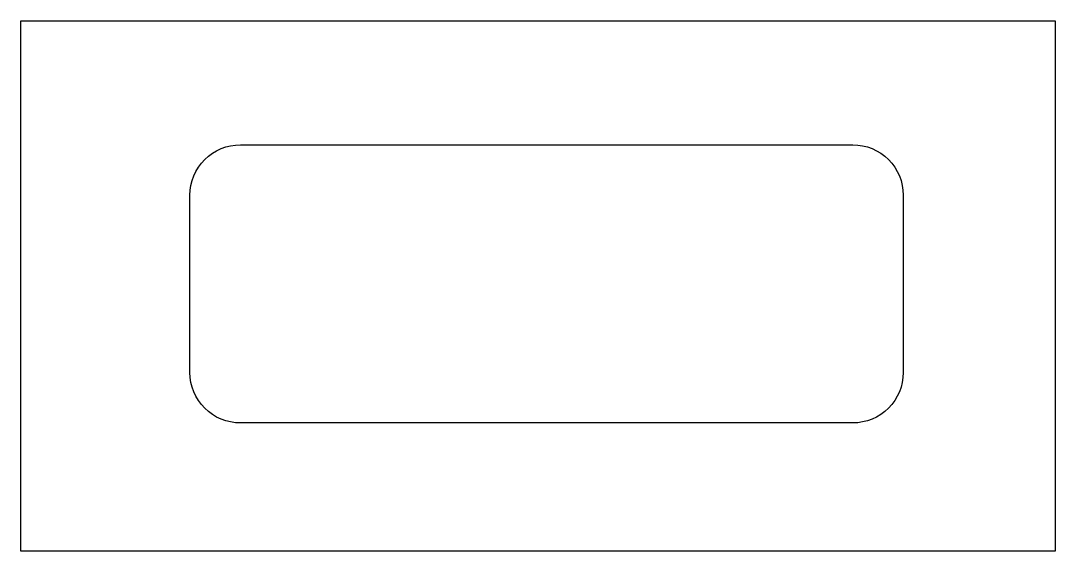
# Model space of a CAD drawing. Header units: millimetres. Extents: x 61 to 266, y 48 to 153.
import ezdxf

# ---------------------------------------------------------------- set-up
doc = ezdxf.new("R2010")
doc.units = ezdxf.units.MM
doc.header["$LTSCALE"] = 0.6
doc.layers.add('粗实线', color=7, linetype='Continuous')

msp = doc.modelspace()

# ---------------------------------------------------------------- linework, layer by layer
at = {"layer": '粗实线'}
msp.add_lwpolyline([(61.08, 153.1), (266.14, 153.1), (266.14, 47.89), (61.08, 47.89)], close=True, dxfattribs=at)
msp.add_lwpolyline([(94.62, 118.49, -0.414214), (104.62, 128.49), (226, 128.49, -0.414214), (236, 118.49), (236, 83.34, -0.414214), (226, 73.34), (104.62, 73.34, -0.414214), (94.62, 83.34)], format="xyb", close=True, dxfattribs=at)

doc.saveas('drawing.dxf')
